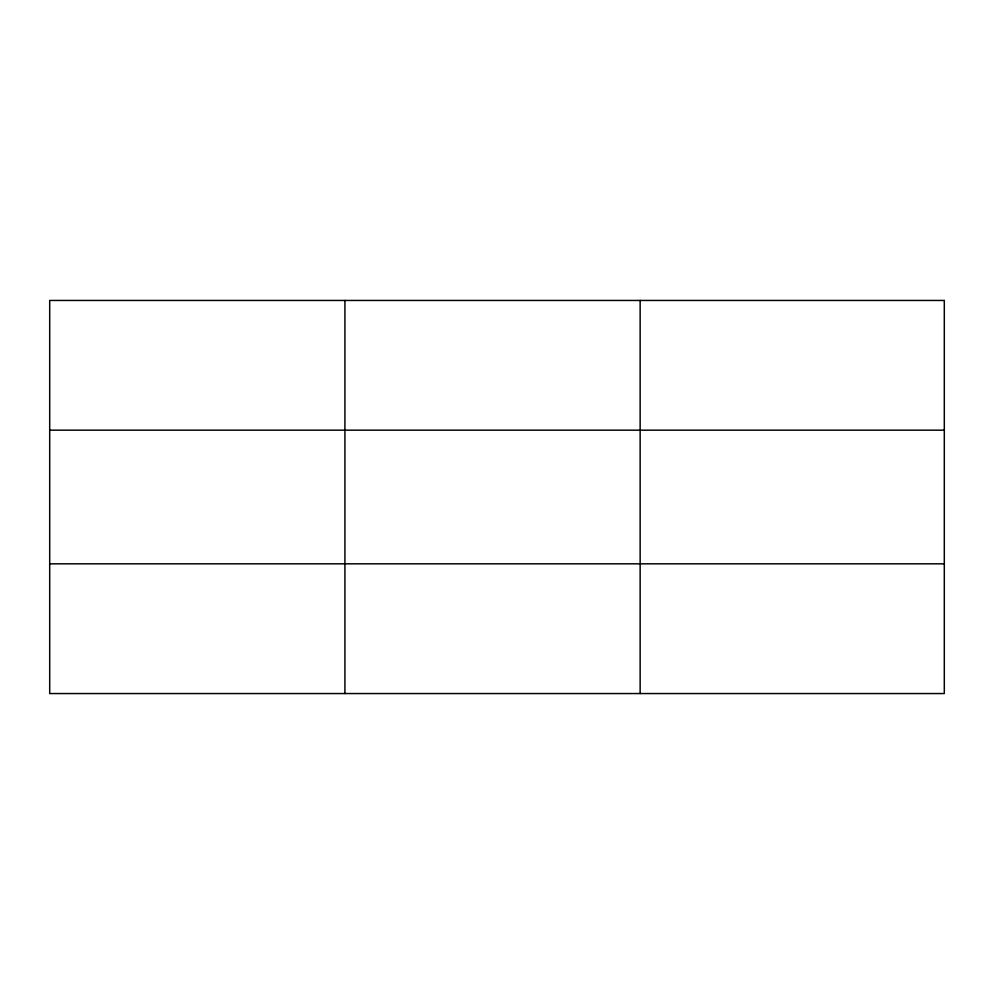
<?xml version="1.0" encoding="UTF-8"?>
<svg xmlns="http://www.w3.org/2000/svg" width="994" height="994" viewBox="0 0 994 994"><rect width="100%" height="100%" fill="white"/><g stroke="black" fill="none" stroke-linecap="round" stroke-linejoin="round"><path stroke-width="1.49" d="M344.918 693.551L344.918 300.449M640.136 693.551L640.136 300.449M49.7 430.178L944.3 430.178M49.7 563.822L944.3 563.822M944.3 300.449L49.7 300.449L49.7 693.551L944.3 693.551L944.3 300.449"/></g></svg>
